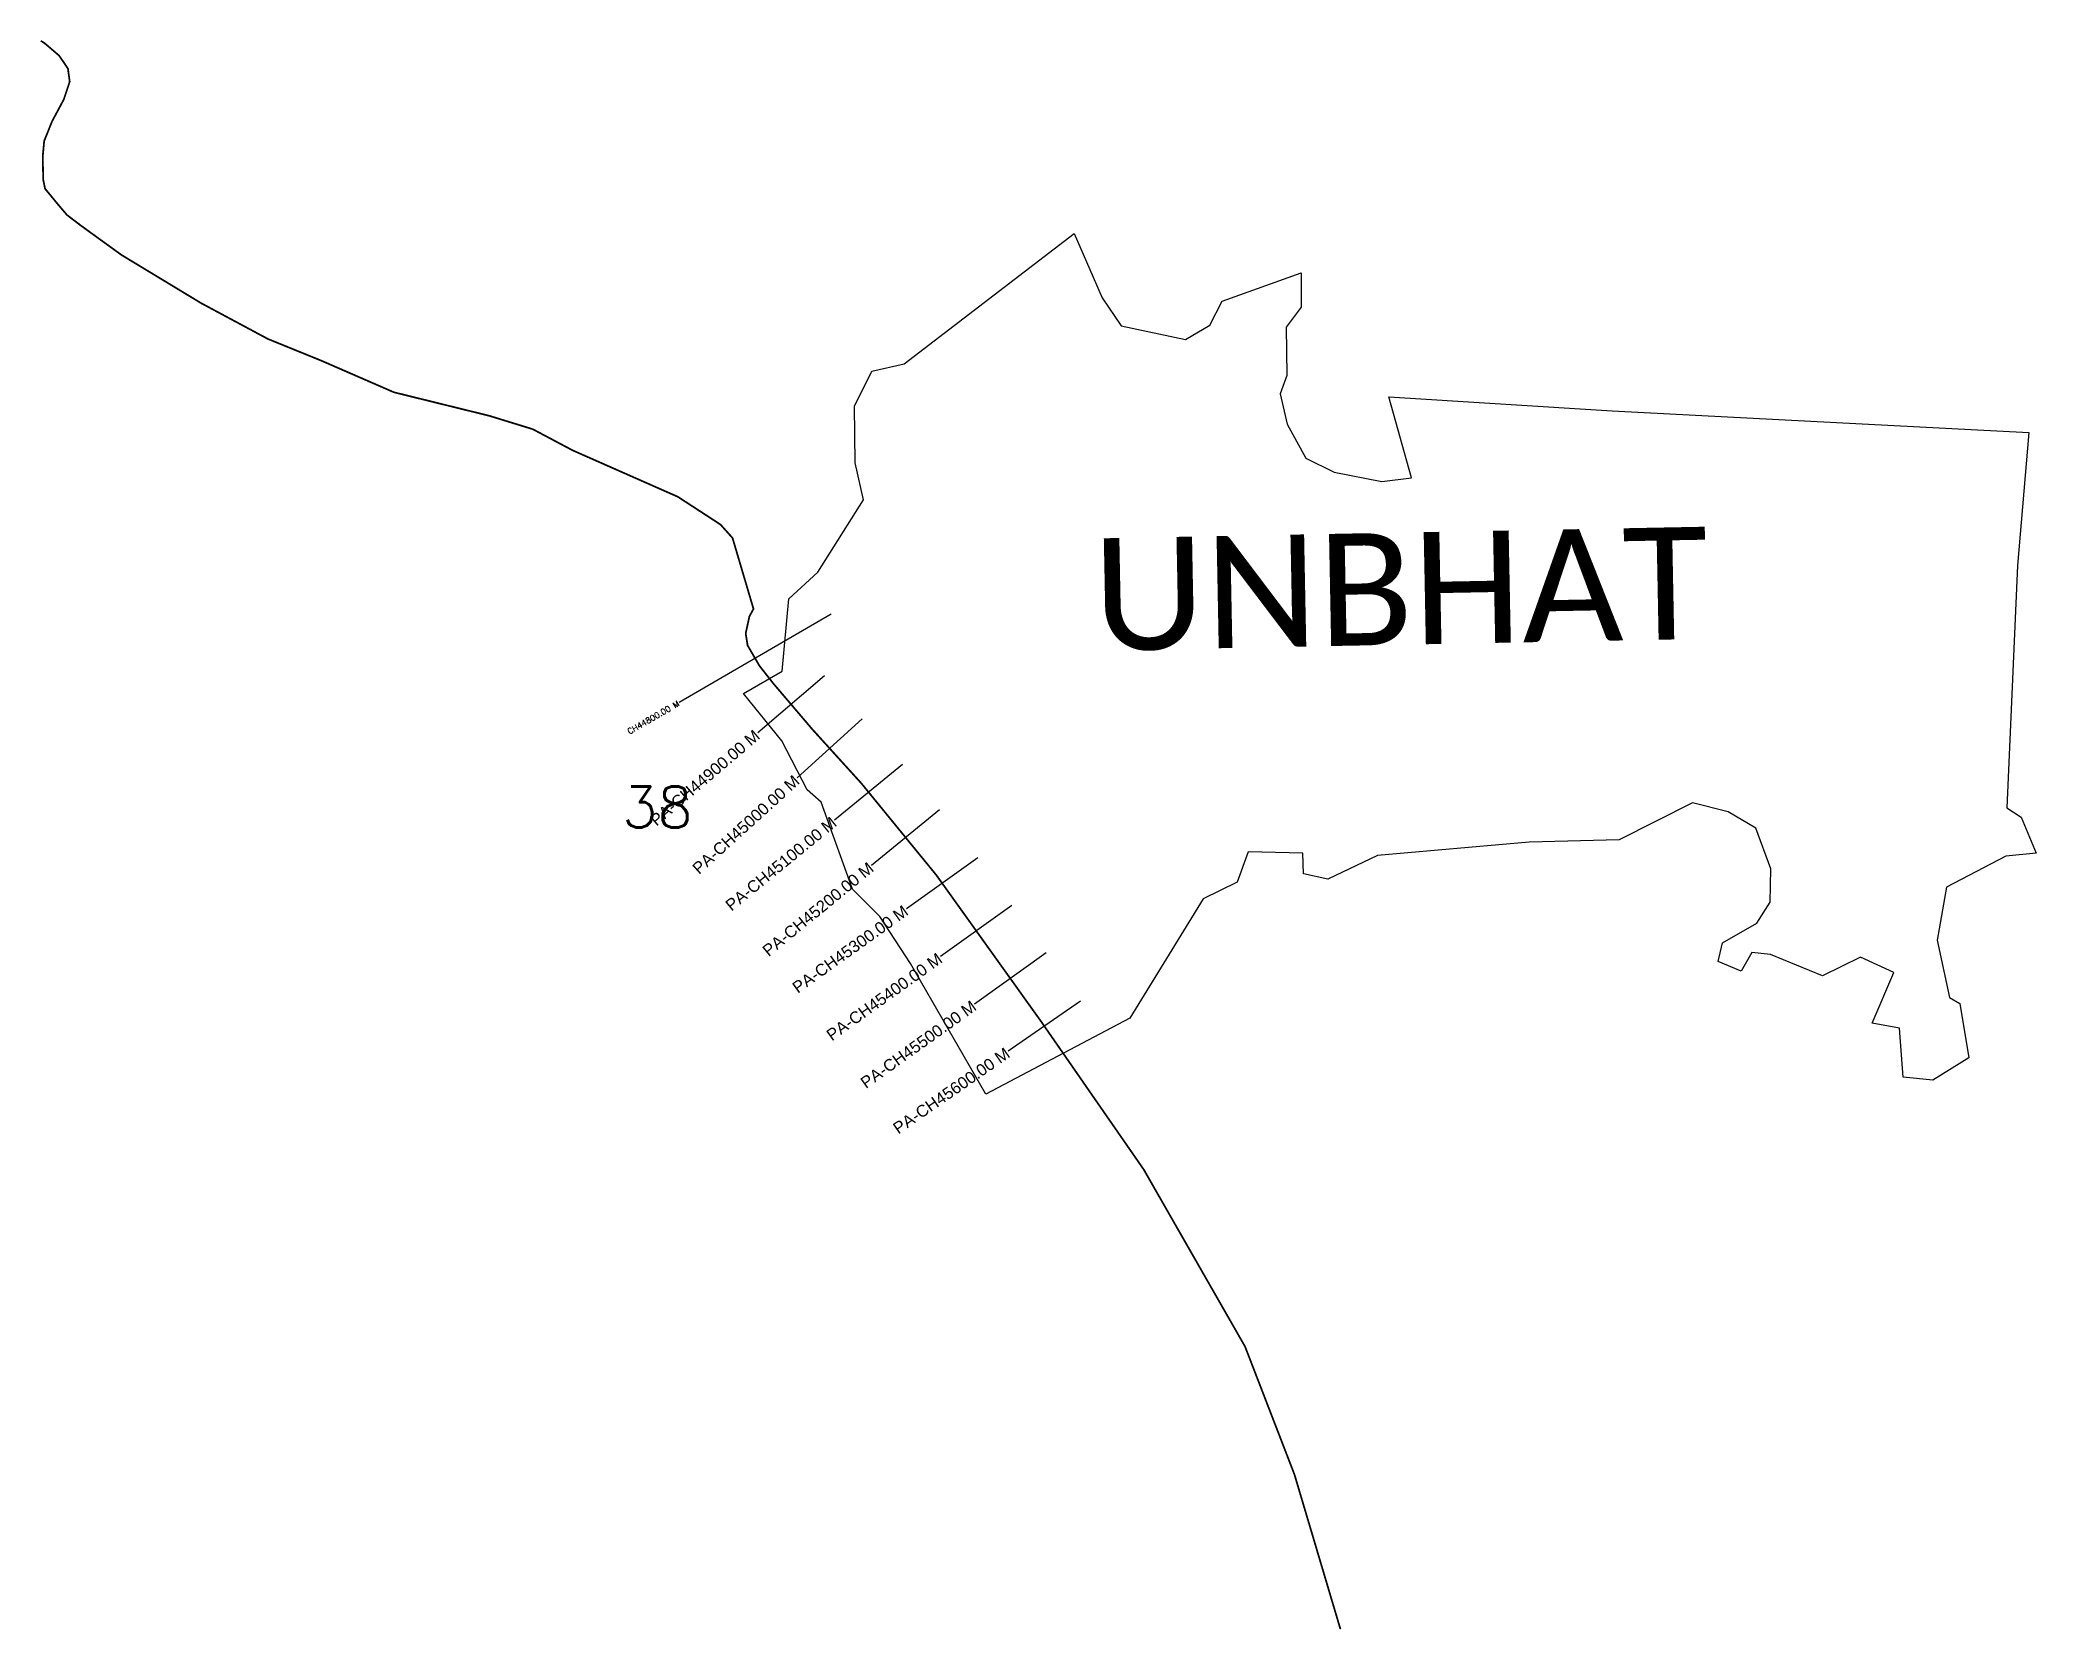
# Model space of a CAD drawing. Header units: metres. Extents: x 255289 to 258698, y 2191078 to 2193793.
import ezdxf
from ezdxf.enums import TextEntityAlignment as Align

# ---------------------------------------------------------------- set-up
doc = ezdxf.new("R2010")
doc.units = ezdxf.units.M
for name, color, linetype in [('CS', 134, 'Continuous'), ('CSMark', 6, 'Continuous'), ('NATURALLY PROTECTED', 3, 'Continuous'), ('village', 3, 'Continuous'), ('VILLAGE NAME', 250, 'Continuous')]:
    doc.layers.add(name, color=color, linetype=linetype)
doc.styles.add('DynamicDimensions', font='arial.ttf')
doc.styles.get("Standard").update_dxf_attribs({"font": 'simplex.shx'})

msp = doc.modelspace()

# ---------------------------------------------------------------- linework, layer by layer
at = {"color": 6, "flags": 128}
msp.add_lwpolyline([(257308.7, 2193347.1), (257443.1, 2193395.6)], dxfattribs=at)
at = {"layer": 'CS'}
for p, q in [((256640.6, 2192812.4), (256381.1, 2192661.9)), ((256629.4, 2192707.1), (256515.2, 2192609.9)), ((256693.7, 2192633.7), (256582.6, 2192532.9)), ((256762.7, 2192556), (256646.5, 2192461.1)), ((256825.9, 2192478.6), (256709.8, 2192383.7)), ((256891.2, 2192396.7), (256769.3, 2192309.4)), ((256949.4, 2192315.4), (256827.5, 2192228.1)), ((257007.7, 2192234.1), (256885.7, 2192146.7)), ((257066.4, 2192151.7), (256943.1, 2192066.3))]:
    msp.add_line(p, q, dxfattribs=at)
at = {"layer": 'NATURALLY PROTECTED', "const_width": 3, "flags": 128}
msp.add_lwpolyline([(255290.8, 2193791.7), (255297.7, 2193787.3), (255322.3, 2193766.2), (255337.2, 2193744.1), (255340.2, 2193721.9), (255330, 2193691.3), (255310, 2193654), (255296.6, 2193620.6), (255294.2, 2193594.7), (255294.9, 2193554.9), (255298.1, 2193539.1), (255299.2, 2193537.8), (255318.4, 2193514.4), (255335.5, 2193494.3), (255359.1, 2193476.3), (255428.6, 2193426), (255565, 2193343.5), (255678.6, 2193282.6), (255769.9, 2193245.5), (255893.9, 2193191.5), (256056.5, 2193151.4), (256131, 2193128.5), (256199, 2193092.4), (256378.7, 2193013.1), (256451.7, 2192965.6), (256472.2, 2192942.7), (256508, 2192821.6), (256508, 2192821.6), (256508, 2192821.6), (256508, 2192821.6), (256508, 2192821.6), (256508, 2192821.6), (256501, 2192808.7), (256494.7, 2192779.8), (256497.9, 2192759.3), (256518.1, 2192724.5), (256542, 2192694.1), (256608.4, 2192616.1), (256692, 2192524), (256820.3, 2192367), (256998.9, 2192117.5), (257174.6, 2191864.1), (257347.5, 2191562), (257431.9, 2191343.5), (257510.4, 2191079.4)], dxfattribs=at)
at = {"layer": 'village', "color": 6}
for points in [[(258698.4, 2192404.6, 0), (258647, 2192399.6, 0), (258545.7, 2192346.7, 0), (258529.5, 2192256, 0), (258550.5, 2192158.3, 0), (258568.3, 2192147.8, 0), (258583.6, 2192055.1, 0), (258522, 2192016.7, 0), (258471.7, 2192022, 0), (258465.4, 2192105.5, 0), (258418.4, 2192114, 0), (258455.3, 2192200.5, 0), (258398.8, 2192227, 0), (258333.6, 2192194.8, 0), (258244.7, 2192231.6, 0), (258213, 2192235.1, 0), (258194.6, 2192203.1, 0), (258155.6, 2192219.6, 0), (258162.7, 2192251.4, 0), (258221.7, 2192285.1, 0), (258244.3, 2192320.8, 0), (258245.7, 2192377.9, 0), (258220.1, 2192447.1, 0), (258172.5, 2192474.9, 0), (258111.6, 2192490.6, 0), (257986.5, 2192427, 0), (257832.9, 2192423.2, 0), (257573.8, 2192400.5, 0), (257488.6, 2192359.9, 0), (257447.6, 2192369.5, 0), (257445.9, 2192404.4, 0), (257352.7, 2192406.9, 0), (257334.3, 2192355, 0), (257275.8, 2192326.7, 0), (257150.9, 2192123, 0), (256904.7, 2191993, 0), (256776.4, 2192215.9, 0), (256723.9, 2192296.1, 0), (256677, 2192343.3, 0), (256623.5, 2192491.7, 0), (256599.8, 2192512.9, 0), (256556.6, 2192596.2, 0), (256490.9, 2192677.1, 0), (256556.7, 2192715.3, 0), (256568.6, 2192838.8, 0), (256617.9, 2192884.5, 0), (256695.7, 2193008, 0), (256681.7, 2193070.9, 0), (256680.5, 2193168, 0), (256710, 2193227.4, 0), (256765.3, 2193240.1, 0), (257055.9, 2193462.5, 0), (257103.7, 2193352.7, 0), (257136.2, 2193305.1, 0), (257245.6, 2193281.9, 0), (257287.4, 2193306.3, 0), (257308.7, 2193347.1, 0)], [(257443.1, 2193395.6, 0), (257443.6, 2193336.7, 0), (257417.8, 2193302.6, 0), (257418.9, 2193220.1, 0), (257407.2, 2193188.7, 0), (257419.2, 2193137.3, 0), (257451.4, 2193078.8, 0), (257499.9, 2193055, 0), (257581.2, 2193039.2, 0), (257631.8, 2193045.2, 0), (257593.2, 2193183.7, 0), (257974.3, 2193160, 0), (258686.3, 2193122.7, 0), (258667, 2192896, 0), (258648.7, 2192482, 0), (258672.7, 2192465.9, 0), (258698.4, 2192404.6, 0)]]:
    msp.add_polyline3d(points, dxfattribs=at)

# ---------------------------------------------------------------- texts
at = {"insert": (256283.9, 2192518.2), "char_height": 70, "attachment_point": 1}
msp.add_mtext_dynamic_manual_height_columns('38', width=95.172, gutter_width=1, heights=[0], dxfattribs=at)
at = {"layer": 'CSMark'}
msp.add_text('CH44800.00 M', height=10, rotation=30.1242, dxfattribs=at).set_placement((256380.2, 2192661.4), align=Align.MIDDLE_RIGHT)
at = {"layer": 'CSMark', "style": 'DynamicDimensions'}
for s, rotation, p in [('PA-CH44900.00 M', 40.4201, (256514.4, 2192609.2)), ('PA-CH45000.00 M', 42.2313, (256581.9, 2192532.2)), ('PA-CH45100.00 M', 39.2471, (256645.7, 2192460.5)), ('PA-CH45200.00 M', 39.2471, (256709, 2192383)), ('PA-CH45300.00 M', 35.5999, (256768.5, 2192308.8)), ('PA-CH45400.00 M', 35.5999, (256826.7, 2192227.5)), ('PA-CH45500.00 M', 35.5999, (256884.9, 2192146.2)), ('PA-CH45600.00 M', 34.7394, (256942.3, 2192065.7))]:
    msp.add_text(s, height=20, rotation=rotation, dxfattribs=at).set_placement(p, align=Align.MIDDLE_RIGHT)
at = {"layer": 'VILLAGE NAME', "insert": (257085.9, 2192941.8), "char_height": 191.456, "attachment_point": 1, "rotation": 1.1028}
msp.add_mtext_dynamic_manual_height_columns('{\\fCalibri|b0|i0|c0|p34;UNBHAT}', width=1279.793, gutter_width=957.3, heights=[0], dxfattribs=at)

doc.saveas('drawing.dxf')
